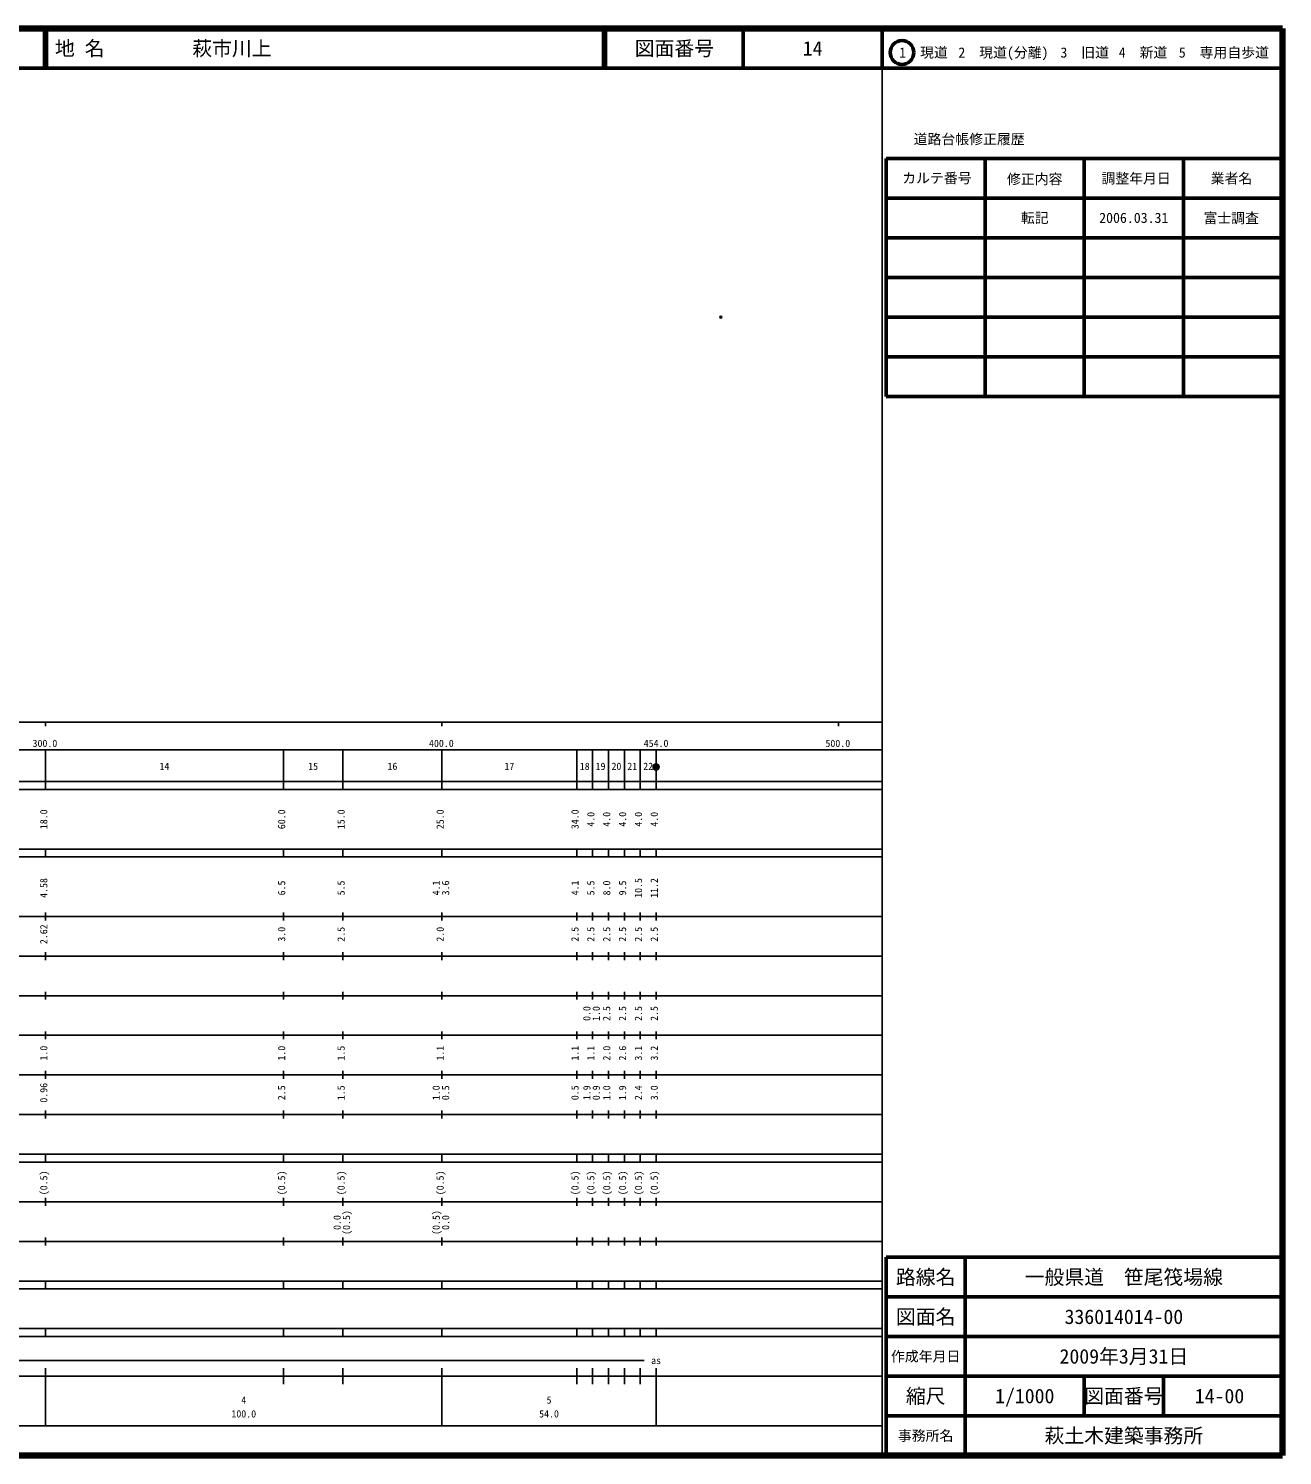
# Model space of a CAD drawing. Units: millimetres on the paper. Extents: x 40 to 680, y 20 to 380.
# Drawn here: x 363.7 to 680, y 20 to 380 of the extents above; entities that cross this region are included whole.
import ezdxf
from ezdxf.enums import TextEntityAlignment as Align

# ---------------------------------------------------------------- set-up
doc = ezdxf.new("R2010")
doc.units = ezdxf.units.MM
doc.header["$PDMODE"] = 32
doc.header["$PDSIZE"] = 0.5
doc.layers.add('M-OTRS', color=6, linetype='Continuous')
doc.layers.add('M-TTL-TXT', color=7, linetype='Continuous')
for name, color, linetype, lineweight in [('M-TTL', 2, 'Continuous', 140), ('M-TTL-BAND', 7, 'Continuous', 25), ('M-TTL-FRAM', 2, 'Continuous', 50), ('M-TTL-LINE', 7, 'Continuous', 50)]:
    doc.layers.add(name, color=color, linetype=linetype, lineweight=lineweight)
doc.styles.add('ＭＳ ゴシック', font='')
doc.styles.get('ＭＳ ゴシック').set_extended_font_data('MS Gothic')

msp = doc.modelspace()

# ---------------------------------------------------------------- hatches: boundary and pattern name
at = {"layer": 'M-TTL-BAND'}
msp.add_hatch(color=256, dxfattribs=at).paths.add_polyline_path([(522.75, 193.7), (522.749, 193.729), (522.748, 193.759), (522.745, 193.788), (522.741, 193.817), (522.736, 193.846), (522.729, 193.875), (522.722, 193.904), (522.713, 193.932), (522.704, 193.96), (522.693, 193.987), (522.681, 194.014), (522.668, 194.04), (522.654, 194.066), (522.639, 194.092), (522.624, 194.117), (522.607, 194.141), (522.589, 194.164), (522.57, 194.187), (522.551, 194.209), (522.53, 194.23), (522.509, 194.251), (522.487, 194.27), (522.464, 194.289), (522.441, 194.307), (522.417, 194.324), (522.392, 194.339), (522.366, 194.354), (522.34, 194.368), (522.314, 194.381), (522.287, 194.393), (522.26, 194.404), (522.232, 194.413), (522.204, 194.422), (522.175, 194.429), (522.146, 194.436), (522.117, 194.441), (522.088, 194.445), (522.059, 194.448), (522.029, 194.449), (522, 194.45), (521.971, 194.449), (521.941, 194.448), (521.912, 194.445), (521.883, 194.441), (521.854, 194.436), (521.825, 194.429), (521.796, 194.422), (521.768, 194.413), (521.74, 194.404), (521.713, 194.393), (521.686, 194.381), (521.66, 194.368), (521.634, 194.354), (521.608, 194.339), (521.583, 194.324), (521.559, 194.307), (521.536, 194.289), (521.513, 194.27), (521.491, 194.251), (521.47, 194.23), (521.449, 194.209), (521.43, 194.187), (521.411, 194.164), (521.393, 194.141), (521.376, 194.117), (521.361, 194.092), (521.346, 194.066), (521.332, 194.04), (521.319, 194.014), (521.307, 193.987), (521.296, 193.96), (521.287, 193.932), (521.278, 193.904), (521.271, 193.875), (521.264, 193.846), (521.259, 193.817), (521.255, 193.788), (521.252, 193.759), (521.251, 193.729), (521.25, 193.7), (521.251, 193.671), (521.252, 193.641), (521.255, 193.612), (521.259, 193.583), (521.264, 193.554), (521.271, 193.525), (521.278, 193.496), (521.287, 193.468), (521.296, 193.44), (521.307, 193.413), (521.319, 193.386), (521.332, 193.36), (521.346, 193.334), (521.361, 193.308), (521.376, 193.283), (521.393, 193.259), (521.411, 193.236), (521.43, 193.213), (521.449, 193.191), (521.47, 193.17), (521.491, 193.149), (521.513, 193.13), (521.536, 193.111), (521.559, 193.093), (521.583, 193.076), (521.608, 193.061), (521.634, 193.046), (521.66, 193.032), (521.686, 193.019), (521.713, 193.007), (521.74, 192.996), (521.768, 192.987), (521.796, 192.978), (521.825, 192.971), (521.854, 192.964), (521.883, 192.959), (521.912, 192.955), (521.941, 192.952), (521.971, 192.951), (522, 192.95), (522.029, 192.951), (522.059, 192.952), (522.088, 192.955), (522.117, 192.959), (522.146, 192.964), (522.175, 192.971), (522.204, 192.978), (522.232, 192.987), (522.26, 192.996), (522.287, 193.007), (522.314, 193.019), (522.34, 193.032), (522.366, 193.046), (522.392, 193.061), (522.417, 193.076), (522.441, 193.093), (522.464, 193.111), (522.487, 193.13), (522.509, 193.149), (522.53, 193.17), (522.551, 193.191), (522.57, 193.213), (522.589, 193.236), (522.607, 193.259), (522.624, 193.283), (522.639, 193.308), (522.654, 193.334), (522.668, 193.36), (522.681, 193.386), (522.693, 193.413), (522.704, 193.44), (522.713, 193.468), (522.722, 193.496), (522.729, 193.525), (522.736, 193.554), (522.741, 193.583), (522.745, 193.612), (522.748, 193.641), (522.749, 193.671)])

# ---------------------------------------------------------------- linework, layer by layer
at = {"layer": 'M-OTRS'}
msp.add_point((538.305, 307.17), dxfattribs=at)
at = {"layer": 'M-TTL'}
for p, q in [((680, 380), (40, 380)), ((680, 20), (680, 380)), ((40, 20), (680, 20))]:
    msp.add_line(p, q, dxfattribs=at)
at = {"layer": 'M-TTL-BAND'}
for p, q in [((579, 20), (579, 370)), ((40, 205), (579, 205)), ((368, 205), (368, 204)), ((468, 205), (468, 204)), ((568, 205), (568, 204)), ((68, 198), (579, 198)), ((368, 188), (368, 198)), ((428, 188), (428, 198)), ((443, 188), (443, 198)), ((468, 188), (468, 198)), ((502, 188), (502, 198)), ((506, 188), (506, 198)), ((510, 188), (510, 198)), ((514, 188), (514, 198)), ((518, 188), (518, 198)), ((522, 188), (522, 198)), ((40, 190), (579, 190)), ((40, 188), (579, 188)), ((40, 173), (579, 173)), ((368, 171), (368, 173)), ((428, 171), (428, 173)), ((443, 171), (443, 173)), ((468, 171), (468, 173)), ((502, 171), (502, 173)), ((506, 171), (506, 173)), ((510, 171), (510, 173)), ((514, 171), (514, 173)), ((518, 171), (518, 173)), ((522, 171), (522, 173)), ((40, 171), (579, 171)), ((40, 156), (579, 156)), ((368, 155), (368, 157)), ((428, 155), (428, 157)), ((443, 155), (443, 157)), ((468, 155), (468, 157)), ((502, 155), (502, 157)), ((506, 155), (506, 157)), ((510, 155), (510, 157)), ((514, 155), (514, 157)), ((518, 155), (518, 157)), ((522, 155), (522, 157)), ((46, 146), (579, 146)), ((368, 145), (368, 147)), ((428, 145), (428, 147)), ((443, 145), (443, 147)), ((468, 145), (468, 147)), ((502, 145), (502, 147)), ((506, 145), (506, 147)), ((510, 145), (510, 147)), ((514, 145), (514, 147)), ((518, 145), (518, 147)), ((522, 145), (522, 147)), ((368, 135), (368, 137)), ((428, 135), (428, 137)), ((443, 135), (443, 137)), ((468, 135), (468, 137)), ((502, 135), (502, 137)), ((506, 135), (506, 137)), ((510, 135), (510, 137)), ((514, 135), (514, 137)), ((518, 135), (518, 137)), ((522, 135), (522, 137)), ((52, 136), (579, 136)), ((46, 126), (579, 126)), ((368, 125), (368, 127)), ((428, 125), (428, 127)), ((443, 125), (443, 127)), ((468, 125), (468, 127)), ((502, 125), (502, 127)), ((506, 125), (506, 127)), ((510, 125), (510, 127)), ((514, 125), (514, 127)), ((518, 125), (518, 127)), ((522, 125), (522, 127)), ((52, 116), (579, 116)), ((368, 115), (368, 117)), ((428, 115), (428, 117)), ((443, 115), (443, 117)), ((468, 115), (468, 117)), ((502, 115), (502, 117)), ((506, 115), (506, 117)), ((510, 115), (510, 117)), ((514, 115), (514, 117)), ((518, 115), (518, 117)), ((522, 115), (522, 117)), ((46, 106), (579, 106)), ((368, 105), (368, 107)), ((428, 105), (428, 107)), ((443, 105), (443, 107)), ((468, 105), (468, 107)), ((502, 105), (502, 107)), ((506, 105), (506, 107)), ((510, 105), (510, 107)), ((514, 105), (514, 107)), ((518, 105), (518, 107)), ((522, 105), (522, 107)), ((40, 96), (579, 96)), ((40, 94), (579, 94)), ((368, 94), (368, 96)), ((428, 94), (428, 96)), ((443, 94), (443, 96)), ((468, 94), (468, 96)), ((502, 94), (502, 96)), ((506, 94), (506, 96)), ((510, 94), (510, 96)), ((514, 94), (514, 96)), ((518, 94), (518, 96)), ((522, 94), (522, 96)), ((49, 84), (579, 84)), ((368, 83), (368, 85)), ((428, 83), (428, 85)), ((443, 83), (443, 85)), ((468, 83), (468, 85)), ((502, 83), (502, 85)), ((506, 83), (506, 85)), ((510, 83), (510, 85)), ((514, 83), (514, 85)), ((518, 83), (518, 85)), ((522, 83), (522, 85)), ((40, 74), (579, 74)), ((368, 73), (368, 75)), ((428, 73), (428, 75)), ((443, 73), (443, 75)), ((468, 73), (468, 75)), ((502, 73), (502, 75)), ((506, 73), (506, 75)), ((510, 73), (510, 75)), ((514, 73), (514, 75)), ((518, 73), (518, 75)), ((522, 73), (522, 75)), ((40, 64), (579, 64)), ((40, 62), (579, 62)), ((368, 62), (368, 64)), ((428, 62), (428, 64)), ((443, 62), (443, 64)), ((468, 62), (468, 64)), ((502, 62), (502, 64)), ((506, 62), (506, 64)), ((510, 62), (510, 64)), ((514, 62), (514, 64)), ((518, 62), (518, 64)), ((522, 62), (522, 64)), ((40, 52), (579, 52)), ((368, 50), (368, 52)), ((428, 50), (428, 52)), ((443, 50), (443, 52)), ((468, 50), (468, 52)), ((502, 50), (502, 52)), ((506, 50), (506, 52)), ((510, 50), (510, 52)), ((514, 50), (514, 52)), ((518, 50), (518, 52)), ((522, 50), (522, 52)), ((40, 50), (579, 50)), ((71, 44), (519, 44)), ((40, 40), (579, 40)), ((368, 27.5), (368, 42)), ((428, 38), (428, 42)), ((443, 38), (443, 42)), ((468, 27.5), (468, 42)), ((502, 38), (502, 42)), ((506, 38), (506, 42)), ((510, 38), (510, 42)), ((514, 38), (514, 42)), ((518, 38), (518, 42)), ((522, 27.5), (522, 42)), ((68, 27.5), (579, 27.5))]:
    msp.add_line(p, q, dxfattribs=at)
for radius in [0.75, 0.7]:
    msp.add_circle((522, 193.7), radius, dxfattribs=at)
at = {"layer": 'M-TTL-FRAM'}
for p, q in [((580, 347.197), (580, 287.197)), ((580, 347.197), (680, 347.197)), ((580, 287.197), (680, 287.197)), ((680, 70), (580, 70)), ((580, 70), (580, 20))]:
    msp.add_line(p, q, dxfattribs=at)
at = {"layer": 'M-TTL-LINE'}
for p, q in [((367.75, 380), (367.75, 370)), ((368.25, 380), (368.25, 370)), ((508.747, 380), (508.747, 370)), ((509.247, 380), (509.247, 370)), ((543.997, 380), (543.997, 370)), ((579, 380), (579, 370)), ((40, 370), (680, 370)), ((605, 347.197), (605, 287.197)), ((630, 347.197), (630, 287.197)), ((655, 347.197), (655, 287.197)), ((580, 337.197), (680, 337.197)), ((580, 327.197), (680, 327.197)), ((580, 317.197), (680, 317.197)), ((580, 307.197), (680, 307.197)), ((580, 297.197), (680, 297.197)), ((600, 70), (600, 20)), ((680, 60), (580, 60)), ((680, 50), (580, 50)), ((680, 40), (580, 40)), ((630, 40), (630, 30)), ((650, 40), (650, 30)), ((680, 30), (580, 30))]:
    msp.add_line(p, q, dxfattribs=at)
msp.add_circle((584.031, 373.958), 3, dxfattribs=at)

# ---------------------------------------------------------------- texts
at = {"layer": 'M-TTL-BAND', "style": 'ＭＳ ゴシック'}
for s, p in [('300.0', (367.844, 198.195)), ('400.0', (467.844, 198.195)), ('454.0', (522, 198.195)), ('500.0', (567.844, 198.195)), ('14', (398, 192.405)), ('15', (435.5, 192.405)), ('16', (455.5, 192.405)), ('17', (485, 192.405)), ('18', (504, 192.405)), ('19', (508, 192.405)), ('20', (512, 192.405)), ('21', (516, 192.405)), ('22', (520, 192.405)), ('as', (522, 42.5)), ('4', (418, 32.523)), ('5', (495, 32.523)), ('100.0', (418, 29.033)), ('54.0', (495, 29.033))]:
    msp.add_text(s, height=1.833, dxfattribs=at).set_placement(p, align=Align.BOTTOM_CENTER)
for s, p in [('18.0', (369, 180.5)), ('60.0', (429, 180.5)), ('15.0', (444, 180.5)), ('25.0', (469, 180.5)), ('34.0', (503, 180.5)), ('4.0', (507, 180.5)), ('4.0', (511, 180.5)), ('4.0', (515, 180.5)), ('4.0', (519, 180.5)), ('4.0', (523, 180.5)), ('4.58', (369, 163.174)), ('6.5', (429, 163.174)), ('5.5', (444, 163.174)), ('4.1', (468, 163.174)), ('3.6', (470.37, 163.174)), ('4.1', (503, 163.174)), ('5.5', (507, 163.174)), ('8.0', (511, 163.174)), ('9.5', (515, 163.174)), ('10.5', (519, 163.174)), ('11.2', (523, 163.174)), ('2.62', (369, 151.5)), ('3.0', (429, 151.5)), ('2.5', (444, 151.5)), ('2.0', (469, 151.5)), ('2.5', (503, 151.5)), ('2.5', (507, 151.5)), ('2.5', (511, 151.5)), ('2.5', (515, 151.5)), ('2.5', (519, 151.5)), ('2.5', (523, 151.5)), ('0.0', (506, 131.5)), ('1.0', (508.37, 131.5)), ('2.5', (511, 131.5)), ('2.5', (515, 131.5)), ('2.5', (519, 131.5)), ('2.5', (523, 131.5)), ('1.0', (369, 121.5)), ('1.0', (429, 121.5)), ('1.5', (444, 121.5)), ('1.1', (469, 121.5)), ('1.1', (503, 121.5)), ('1.1', (507, 121.5)), ('2.0', (511, 121.5)), ('2.6', (515, 121.5)), ('3.1', (519, 121.5)), ('3.2', (523, 121.5)), ('0.96', (369, 111.5)), ('2.5', (429, 111.5)), ('1.5', (444, 111.5)), ('1.0', (468, 111.5)), ('0.5', (470.37, 111.5)), ('0.5', (503, 111.5)), ('1.9', (506, 111.5)), ('0.9', (508.37, 111.5)), ('1.0', (511, 111.5)), ('1.9', (515, 111.5)), ('2.4', (519, 111.5)), ('3.0', (523, 111.5)), ('(0.5)', (369, 88.764)), ('(0.5)', (429, 88.764)), ('(0.5)', (444, 88.764)), ('(0.5)', (469, 88.764)), ('(0.5)', (503, 88.764)), ('(0.5)', (507, 88.764)), ('(0.5)', (511, 88.764)), ('(0.5)', (515, 88.764)), ('(0.5)', (519, 88.764)), ('(0.5)', (523, 88.764)), ('0.0', (443, 78.764)), ('(0.5)', (445.37, 78.764)), ('(0.5)', (468, 78.764)), ('0.0', (470.37, 78.764))]:
    msp.add_text(s, height=1.833, rotation=90, dxfattribs=at).set_placement(p, align=Align.BOTTOM_CENTER)
at = {"layer": 'M-TTL-TXT', "style": 'ＭＳ ゴシック'}
for s, p in [('地 名', (370.38, 375)), ('萩市川上', (405.024, 375))]:
    msp.add_text(s, height=3.666, dxfattribs=at).set_placement(p, align=Align.MIDDLE_LEFT)
for s, height, p in [('図面番号', 3.666, (526.622, 375)), ('14', 3.666, (561.497, 375)), ('1\u3000現道', 2.566, (589.448, 373.958)), ('2\u3000現道(分離)', 2.566, (609.619, 373.958)), ('3\u3000旧道', 2.566, (630.121, 373.958)), ('4\u3000新道', 2.566, (644.824, 373.958)), ('5\u3000専用自歩道', 2.566, (665.228, 373.958)), ('道路台帳修正履歴', 2.566, (600.968, 352.113)), ('カルテ番号', 2.566, (592.839, 342.277)), ('修正内容', 2.566, (617.509, 342.023)), ('調整年月日', 2.566, (643.089, 342.197)), ('業者名', 2.566, (667.134, 342.197)), ('転記', 2.566, (617.5, 332.245)), ('2006.03.31', 2.566, (642.5, 332.245)), ('富士調査', 2.566, (667.077, 332.189)), ('路線名', 3.666, (590, 65)), ('路線名', 3.666, (590, 65)), ('一般県道\u3000笹尾筏場線', 3.666, (640, 65)), ('図面名', 3.666, (590, 55)), ('図面名', 3.666, (590, 55)), ('336014014-00', 3.666, (640, 55)), ('2009年3月31日', 3.666, (640, 45)), ('作成年月日', 2.566, (590, 45)), ('作成年月日', 2.566, (590, 45)), ('縮尺', 3.666, (590, 35)), ('縮尺', 3.666, (590, 35)), ('1/1000', 3.666, (615, 35)), ('図面番号', 3.666, (640, 35)), ('図面番号', 3.666, (640, 35)), ('14-00', 3.666, (664.125, 35)), ('事務所名', 2.566, (590, 25)), ('事務所名', 2.566, (590, 25)), ('萩土木建築事務所', 3.666, (640, 25))]:
    msp.add_text(s, height=height, dxfattribs=at).set_placement(p, align=Align.MIDDLE_CENTER)

doc.saveas('drawing.dxf')
